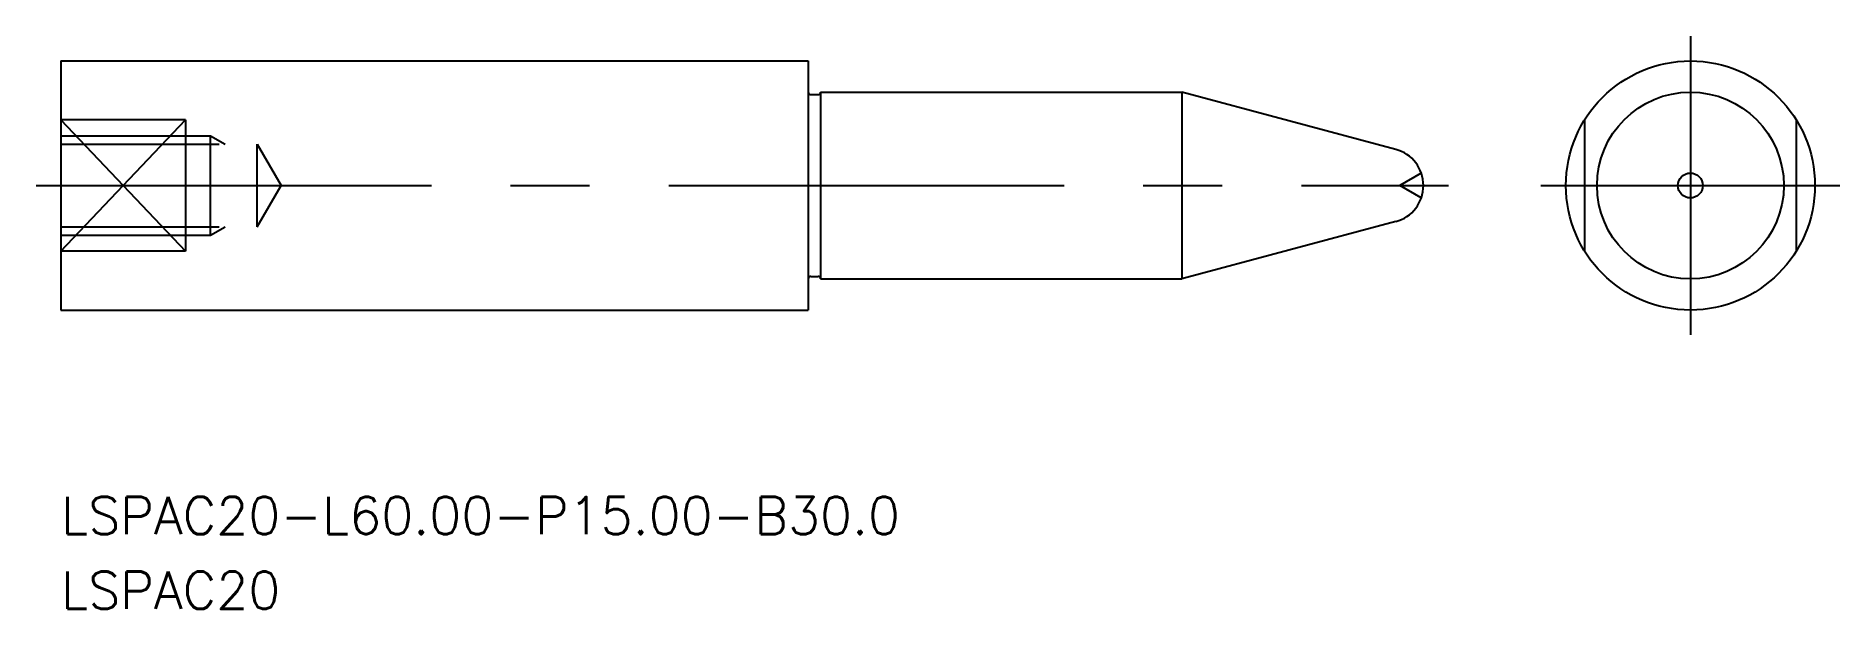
# Model space of a CAD drawing. Extents: x -2 to 143, y -34 to 12.
import ezdxf

# ---------------------------------------------------------------- set-up
doc = ezdxf.new("R2010")
doc.units = 0
doc.linetypes.add('CENTER', pattern=[50.8, 31.75, -6.35, 6.35, -6.35])
doc.linetypes.add('DASHED', pattern=[19.05, 12.7, -6.35])
doc.layers.get('0').update_dxf_attribs({"linetype": 'CONTINUOUS'})
doc.layers.add('CENTER', color=1, linetype='CENTER')
doc.styles.get("Standard").update_dxf_attribs({"font": 'txt.shx', "height": 3, "bigfont": 'bigfont.shx'})

msp = doc.modelspace()

# ---------------------------------------------------------------- linework, layer by layer
at = {"color": 7, "linetype": 'CONTINUOUS'}
for p, q in [((0, 10), (60, 10)), ((0, 10), (0, -10)), ((60, 10), (60, -10)), ((60.2, 7.3), (60.8, 7.3)), ((61, 7.5), (61, -7.5)), ((61, 7.5), (90, 7.5)), ((90, 7.5), (90, -7.5)), ((107.18, 2.9), (90, 7.5)), ((10, 5.27), (0, 5.27)), ((10, 5.27), (10, -5.27)), ((107.18, -2.9), (90, -7.5)), ((10, -5.27), (0, -5.27)), ((60.2, -7.3), (60.8, -7.3)), ((61, -7.5), (90, -7.5)), ((0, -10), (60, -10))]:
    msp.add_line(p, q, dxfattribs=at)
at = {"color": 3, "linetype": 'CONTINUOUS'}
for p, q in [((0, -5.27), (10, 5.27)), ((0, 5.27), (10, -5.27))]:
    msp.add_line(p, q, dxfattribs=at)
at = {"color": 3, "linetype": 'DASHED'}
for p, q in [((122.34, 5.27), (122.34, -5.27)), ((139.34, 5.27), (139.34, -5.27)), ((0, 4), (12, 4)), ((0, 3.32), (15.75, 3.32)), ((12, -4), (12, 4)), ((12, 4), (13.17, 3.32)), ((15.75, -3.32), (15.75, 3.32)), ((15.75, 3.32), (17.67, 0)), ((15.75, -3.32), (17.67, 0)), ((109.23, 1), (107.5, 0)), ((109.23, -1), (107.5, 0)), ((0, -3.32), (15.75, -3.32)), ((0, -4), (12, -4)), ((12, -4), (13.17, -3.32))]:
    msp.add_line(p, q, dxfattribs=at)
at = {"color": 7, "linetype": 'CONTINUOUS'}
for radius in [10, 7.5, 1]:
    msp.add_circle((130.84, 0), radius, dxfattribs=at)
for centre, radius, start, end in [((60.2, 7.5), 0.2, 180, 270), ((60.8, 7.5), 0.2, 270, 0), ((106.4, 0), 3, 285, 75), ((60.2, -7.5), 0.2, 90, 180), ((60.8, -7.5), 0.2, 0, 90)]:
    msp.add_arc(centre, radius, start, end, dxfattribs=at)
at = {"layer": 'CENTER', "color": 1, "linetype": 'CENTER'}
for p, q in [((130.84, 12), (130.84, -12)), ((-2, 0), (111.4, 0)), ((118.84, 0), (142.84, 0))]:
    msp.add_line(p, q, dxfattribs=at)

# ---------------------------------------------------------------- texts
at = {"color": 7, "linetype": 'CONTINUOUS'}
for s, p in [('LSPAC20-L60.00-P15.00-B30.0', (0, -28)), ('LSPAC20', (0, -34))]:
    msp.add_text(s, height=3, dxfattribs=at).set_placement(p)

doc.saveas('drawing.dxf')
